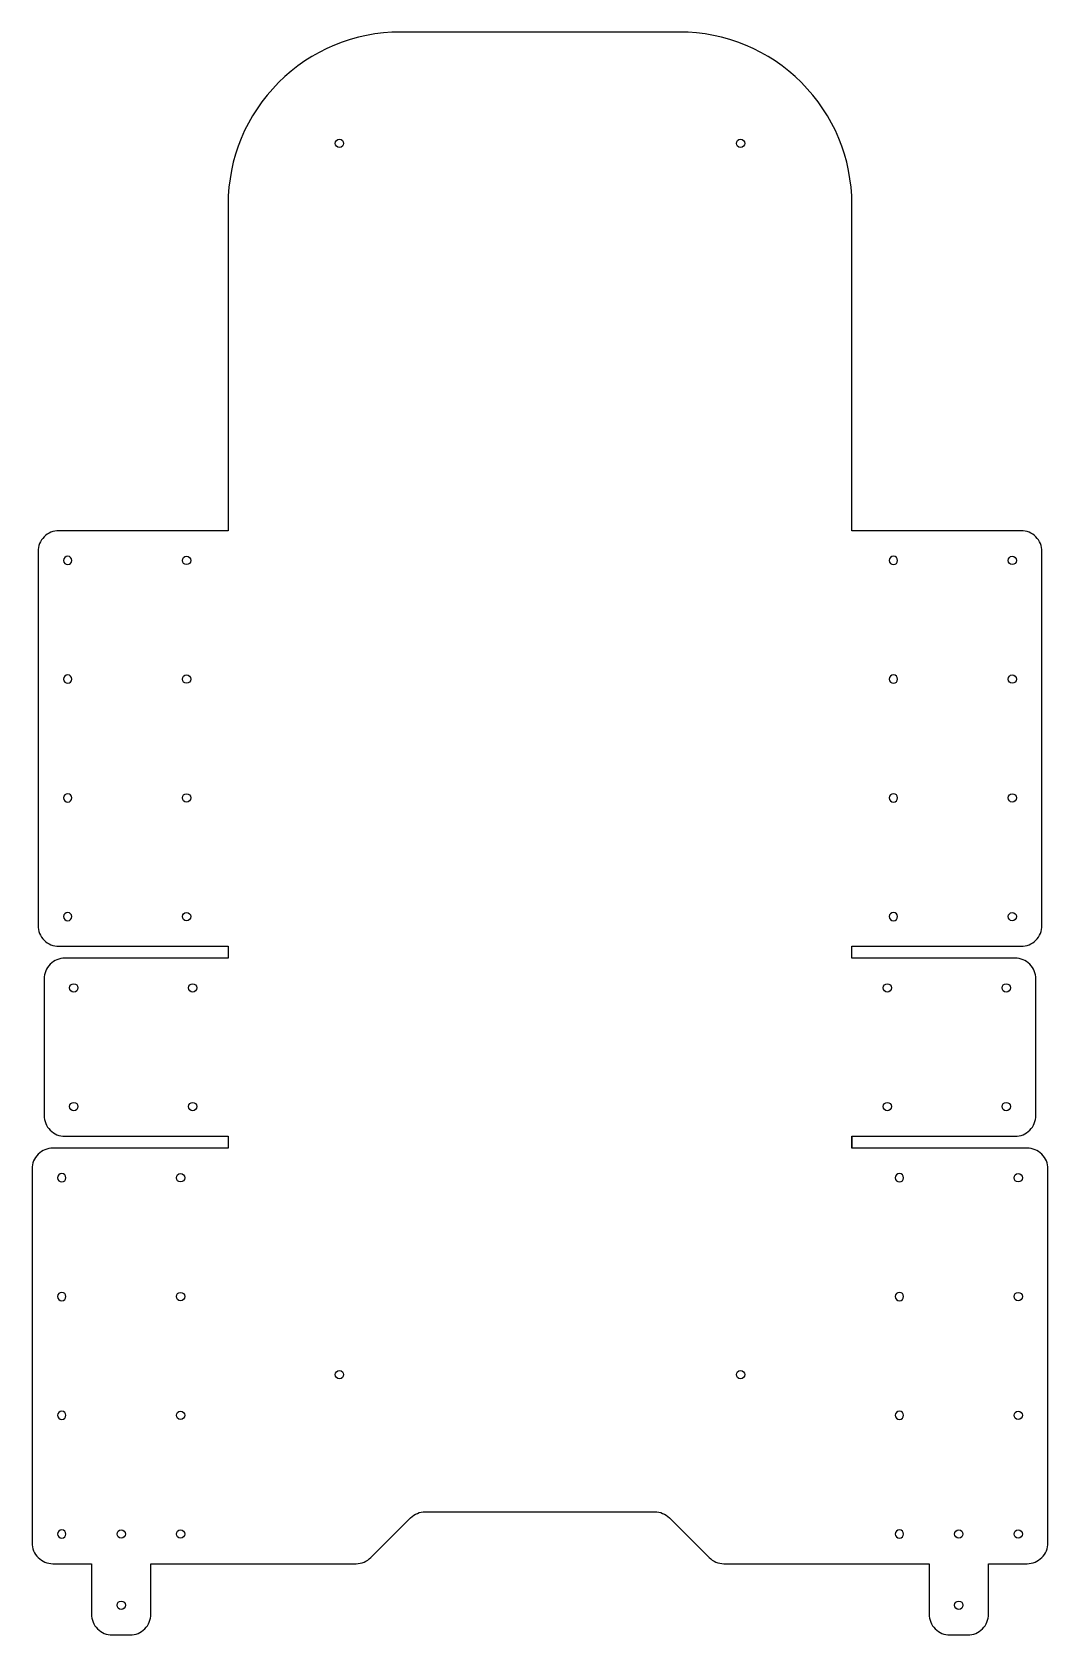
# Model space of a CAD drawing. Header units: millimetres. Extents: x 2775 to 3117, y 1846 to 2386.
import ezdxf

# ---------------------------------------------------------------- set-up
doc = ezdxf.new("R2010")
doc.units = ezdxf.units.MM

# ---------------------------------------------------------------- blocks, each defined once
blk = doc.blocks.new('*U1')
blk.add_circle((0, 0), 1.4)
blk = doc.blocks.new('*U2')
at = {"color": 0, "linetype": 'ByBlock', "lineweight": -2, "transparency": 16777216, "rotation": 270}
for p in [(2784.72, 2275.62), (2784.72, 2235.62), (2784.72, 2195.62), (2784.72, 2155.62)]:
    blk.add_blockref('*U1', p, dxfattribs=at)
blk = doc.blocks.new('*U3')
blk.add_circle((0, 0), 1.4)
blk = doc.blocks.new('*U4')
at = {"color": 0, "linetype": 'ByBlock', "lineweight": -2, "transparency": 16777216, "rotation": 270}
for p in [(2784.72, 2275.62), (2784.72, 2235.62), (2784.72, 2195.62), (2784.72, 2155.62)]:
    blk.add_blockref('*U3', p, dxfattribs=at)
blk = doc.blocks.new('*U13')
blk.add_circle((0, 0), 1.4)
blk = doc.blocks.new('*U14')
at = {"color": 0, "linetype": 'ByBlock', "lineweight": -2, "transparency": 16777216, "rotation": 270}
for p in [(2784.72, 2275.62), (2784.72, 2235.62), (2784.72, 2195.62), (2784.72, 2155.62)]:
    blk.add_blockref('*U13', p, dxfattribs=at)
blk = doc.blocks.new('*U15')
blk.add_circle((0, 0), 1.4)
blk = doc.blocks.new('*U16')
at = {"color": 0, "linetype": 'ByBlock', "lineweight": -2, "transparency": 16777216, "rotation": 270}
for p in [(2784.72, 2275.62), (2784.72, 2235.62), (2784.72, 2195.62), (2784.72, 2155.62)]:
    blk.add_blockref('*U15', p, dxfattribs=at)
blk = doc.blocks.new('*U17')
blk.add_circle((0, 0), 1.4)
blk = doc.blocks.new('*U18')
at = {"color": 0, "linetype": 'ByBlock', "lineweight": -2, "transparency": 16777216, "rotation": 270}
for p in [(2784.72, 2275.62), (2784.72, 2235.62), (2784.72, 2195.62), (2784.72, 2155.62)]:
    blk.add_blockref('*U17', p, dxfattribs=at)
blk = doc.blocks.new('*U19')
blk.add_circle((0, 0), 1.4)
blk = doc.blocks.new('*U20')
at = {"color": 0, "linetype": 'ByBlock', "lineweight": -2, "transparency": 16777216, "rotation": 270}
for p in [(2784.72, 2275.62), (2784.72, 2235.62), (2784.72, 2195.62), (2784.72, 2155.62)]:
    blk.add_blockref('*U19', p, dxfattribs=at)
blk = doc.blocks.new('*U21')
blk.add_circle((0, 0), 1.4)
blk = doc.blocks.new('*U22')
at = {"color": 0, "linetype": 'ByBlock', "lineweight": -2, "transparency": 16777216, "rotation": 270}
for p in [(2784.72, 2275.62), (2784.72, 2235.62), (2784.72, 2195.62), (2784.72, 2155.62)]:
    blk.add_blockref('*U21', p, dxfattribs=at)
blk = doc.blocks.new('*U23')
blk.add_circle((0, 0), 1.4)
blk = doc.blocks.new('*U24')
at = {"color": 0, "linetype": 'ByBlock', "lineweight": -2, "transparency": 16777216, "rotation": 270}
for p in [(2784.72, 2275.62), (2784.72, 2235.62), (2784.72, 2195.62), (2784.72, 2155.62)]:
    blk.add_blockref('*U23', p, dxfattribs=at)

msp = doc.modelspace()

# ---------------------------------------------------------------- linework, layer by layer
msp.add_line((3050.72, 2013.62), (3050.72, 2009.62))
for points in [[(3050.66, 2009.62), (3050.66, 2013.62), (3100.67, 2013.62), (3105.67, 2013.62, 0.414214), (3112.67, 2020.62), (3112.67, 2066.62, 0.414214), (3105.67, 2073.62), (3050.72, 2073.62), (3050.72, 2077.62), (3107.72, 2077.62, 0.414214), (3114.72, 2084.62), (3114.72, 2210.62, 0.414214), (3107.72, 2217.62), (3050.72, 2217.62), (3050.72, 2327.62, 0.414214), (2992.72, 2385.62), (2898.72, 2385.62, 0.414214), (2840.72, 2327.62), (2840.72, 2217.62), (2783.72, 2217.62, 0.414214), (2776.72, 2210.62), (2776.72, 2084.62, 0.414214), (2783.72, 2077.62), (2840.72, 2077.62), (2840.72, 2073.62), (2785.77, 2073.62, 0.414214), (2778.77, 2066.62), (2778.77, 2020.62, 0.414214), (2785.77, 2013.62), (2790.77, 2013.62), (2840.72, 2013.62)], [(2840.78, 2013.62), (2840.78, 2009.62), (2781.72, 2009.62, 0.414214), (2774.72, 2002.62), (2774.72, 1876.62, 0.414214), (2781.72, 1869.62), (2794.72, 1869.62), (2794.72, 1852.62, 0.414214), (2801.72, 1845.62), (2807.72, 1845.62, 0.414214), (2814.72, 1852.62), (2814.72, 1869.62), (2883.82, 1869.62, 0.198912), (2888.77, 1871.67), (2902.17, 1885.07, -0.198912), (2907.12, 1887.12), (2984.32, 1887.12, -0.198912), (2989.27, 1885.07), (3002.67, 1871.67, 0.198912), (3007.62, 1869.62), (3076.72, 1869.62), (3076.72, 1852.62, 0.414214), (3083.72, 1845.62), (3089.72, 1845.62, 0.414214), (3096.72, 1852.62), (3096.72, 1869.62), (3109.72, 1869.62, 0.414214), (3116.72, 1876.62), (3116.72, 2002.62, 0.414214), (3109.72, 2009.62), (3050.66, 2009.62)]]:
    msp.add_lwpolyline(points, format="xyb")
for centre in [(2878.21, 2348.13), (3013.23, 2348.13), (2788.77, 2063.62), (2828.77, 2063.62), (3062.67, 2063.62), (3102.67, 2063.62), (2788.77, 2023.62), (2828.77, 2023.62), (3062.67, 2023.62), (3102.67, 2023.62), (2878.21, 1933.32), (3013.23, 1933.32), (2804.72, 1879.62), (3086.72, 1879.62), (2804.72, 1855.62), (3086.72, 1855.62)]:
    msp.add_circle(centre, 1.4)

# ---------------------------------------------------------------- block references
at = {"xscale": -1, "rotation": 180}
for name, p in [('*U14', (2, 4363.24)), ('*U24', (280, 4363.24)), ('*U2', (0, 4155.24)), ('*U20', (282, 4155.24))]:
    msp.add_blockref(name, p, dxfattribs=at)
at = {"rotation": 180}
for name, p in [('*U16', (5611.44, 4363.24)), ('*U22', (5889.44, 4363.24)), ('*U4', (5609.44, 4155.24)), ('*U18', (5891.44, 4155.24))]:
    msp.add_blockref(name, p, dxfattribs=at)

doc.saveas('drawing.dxf')
